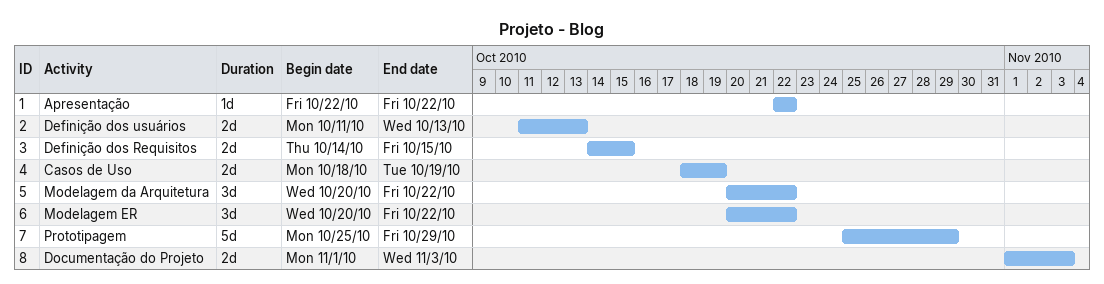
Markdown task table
Projeto - Blog

| ID | Task | Duration | Start | Finish |
|---|---|---|---|---|
| 1 | Apresentação | 1d | 2010-10-22 | 2010-10-22 |
| 2 | Definição dos usuários | 2d | 2010-10-11 | 2010-10-13 |
| 3 | Definição dos Requisitos | 2d | 2010-10-14 | 2010-10-15 |
| 4 | Casos de Uso | 2d | 2010-10-18 | 2010-10-19 |
| 5 | Modelagem da Arquitetura | 3d | 2010-10-20 | 2010-10-22 |
| 6 | Modelagem ER | 3d | 2010-10-20 | 2010-10-22 |
| 7 | Prototipagem | 5d | 2010-10-25 | 2010-10-29 |
| 8 | Documentação do Projeto | 2d | 2010-11-01 | 2010-11-03 |
